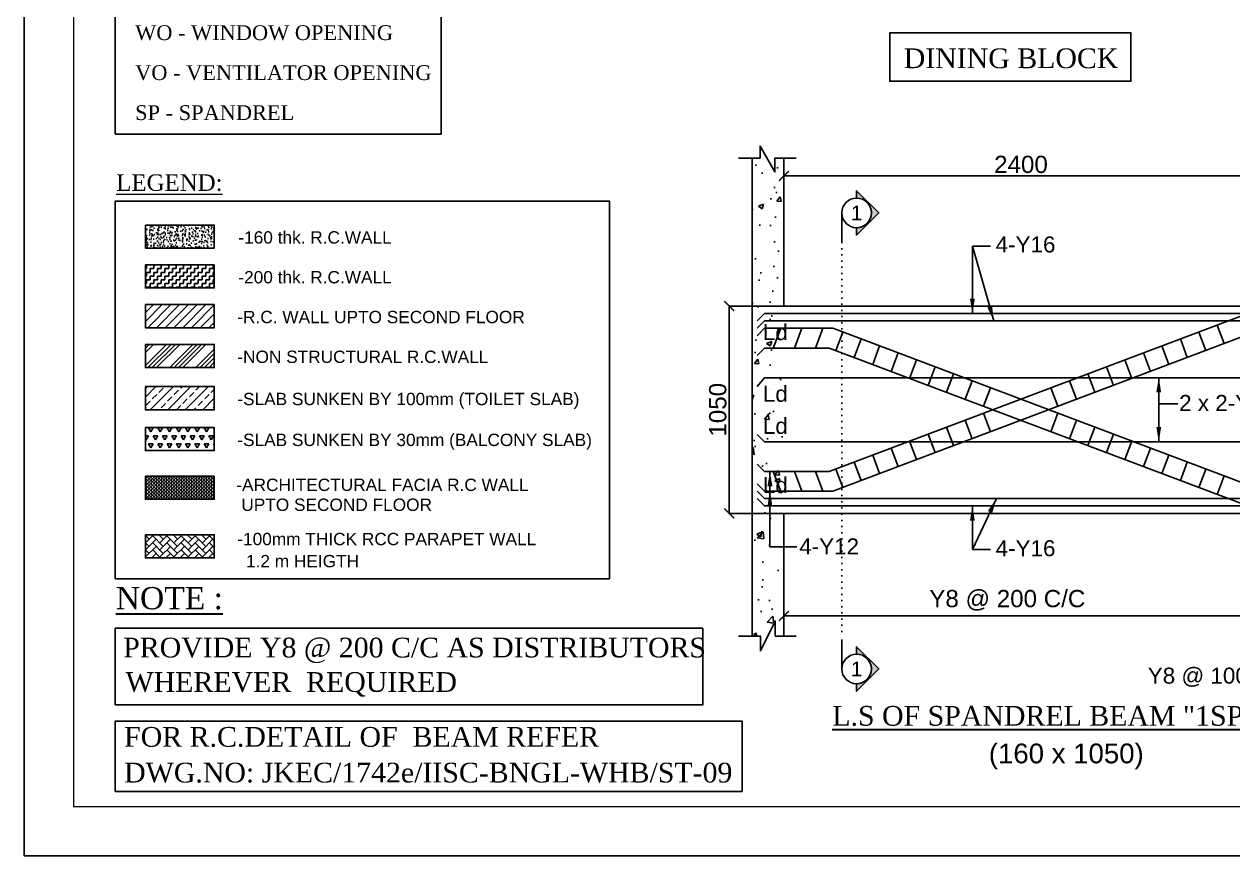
# Model space of a CAD drawing. Header units: inches. Extents: x 278200 to 407749, y -182622 to -96622.
# Drawn here: x 278200 to 302675, y -182622 to -165768 of the extents above; entities that cross this region are included whole.
import ezdxf
from ezdxf.enums import TextEntityAlignment as Align

# ---------------------------------------------------------------- set-up
doc = ezdxf.new("R2010")
doc.units = ezdxf.units.IN
doc.header["$MEASUREMENT"] = 0
doc.linetypes.add('DOT', pattern=[0.25, 0, -0.25])
for name, color, linetype in [('1', 8, 'Continuous'), ('1 SHEET', 7, 'Continuous'), ('160 R.C. WALL HAT', 8, 'Continuous'), ('2', 5, 'Continuous'), ('4', 4, 'Continuous'), ('5', 2, 'Continuous'), ('ARROW', 5, 'Continuous'), ('BAL. PARAPET WALL', 4, 'Continuous'), ('DIM', 251, 'Continuous'), ('NON S.WALL HATCH', 8, 'Continuous'), ('NON STRUC R.C.WALL', 6, 'Continuous'), ('NON.STRUC.R.C.WALLS', 1, 'Continuous'), ('NONSTRUC. WALL', 4, 'Continuous'), ('REINFORCEMENT', 3, 'Continuous'), ('SHEAR WALL', 6, 'Continuous'), ('SHEARWALL HATCH', 8, 'Continuous'), ('STIRRUPS', 3, 'Continuous'), ('SUNKEN', 8, 'Continuous'), ('TEXT-1', 3, 'Continuous')]:
    doc.layers.add(name, color=color, linetype=linetype)
for name, color, linetype, lineweight in [('GRID NO', 4, 'Continuous', 9), ('JKEC COLHAT', 2, 'Continuous', 20), ('text', 4, 'Continuous', 30), ('TEXT1', 3, 'Continuous', 20)]:
    doc.layers.add(name, color=color, linetype=linetype, lineweight=lineweight)
doc.styles.add('1-GROUND FLOOR$0$SANSSERIF', font='sanss___.ttf')
doc.styles.add('T-200', font='arial.ttf', dxfattribs={"height": 300})
doc.styles.add('T200', font='sanss___.ttf', dxfattribs={"height": 275})
doc.styles.add('T300', font='sanss___.ttf', dxfattribs={"height": 350})
doc.styles.add('T400', font='romantic.ttf')
doc.dimstyles.new('SCALE 25', dxfattribs={"dimtxt": 500, "dimasz": 200, "dimexe": 6, "dimexo": 0, "dimgap": 50, "dimtad": 1, "dimdec": 0, "dimlfac": 0.25, "dimrnd": 5, "dimzin": 3, "dimdsep": 46, "dimtxsty": 'T300', "dimblk": 'ARCHTICK', "dimcen": 0.09, "dimclrd": 5, "dimclre": 8, "dimclrt": 1, "dimadec": 0, "dimazin": 0, "dimtfac": 1, "dimtdec": 0, "dimtix": 1, "dimtofl": 0, "dimtmove": 2, "dimatfit": 3, "dimfxl": 1, "dimtolj": 1, "dimtzin": 0, "dimlwd": -1, "dimlwe": -1, "dimarcsym": 0})
doc.dimstyles.new('T200', dxfattribs={"dimtxt": 275, "dimasz": 250, "dimexe": 0, "dimexo": 0, "dimgap": 5, "dimtad": 1, "dimdec": 0, "dimrnd": 5, "dimzin": 0, "dimdsep": 46, "dimtxsty": 'T200', "dimblk": 'ARCHTICK', "dimcen": 300, "dimclrd": 5, "dimclre": 252, "dimclrt": 1, "dimadec": 0, "dimazin": 0, "dimtfac": 50, "dimtdec": 0, "dimtofl": 0, "dimtmove": 2, "dimatfit": 3, "dimfxl": 1, "dimtolj": 1, "dimtzin": 0, "dimarcsym": 2})

# ---------------------------------------------------------------- blocks, each defined once
blk = doc.blocks.new('_ARCHTICK')
at = {"color": 0, "linetype": 'ByBlock', "const_width": 0.15}
blk.add_lwpolyline([(-0.5, -0.5), (0.5, 0.5)], dxfattribs=at)
blk = doc.blocks.new('*D823')
at = {"layer": 'Defpoints', "color": 0}
for p in [(292476, -171482), (293585, -171482), (293585, -175682)]:
    blk.add_point(p, dxfattribs=at)
at = {"layer": 'DIM', "color": 8}
for p, q in [((293585, -171482), (292470, -171482)), ((293585, -175682), (292470, -175682))]:
    blk.add_line(p, q, dxfattribs=at)
at = {"layer": 'DIM', "color": 5}
blk.add_line((292476, -175682), (292476, -171482), dxfattribs=at)
at = {"layer": 'DIM', "color": 5, "xscale": 200, "yscale": 200, "zscale": 200}
for p, rotation in [((292476, -171482), 90), ((292476, -175682), 270)]:
    blk.add_blockref('_ARCHTICK', p, dxfattribs=dict(at, rotation=rotation))
at = {"layer": 'DIM', "color": 1, "insert": (292246, -173582), "char_height": 350, "attachment_point": 5, "rotation": 90, "style": 'T300'}
blk.add_mtext('\\A1;1050', dxfattribs=at)
blk = doc.blocks.new('*D824')
at = {"layer": 'Defpoints', "color": 0}
for p in [(293585, -175682), (303185, -175682), (293585, -177760)]:
    blk.add_point(p, dxfattribs=at)
at = {"layer": 'DIM', "color": 8}
for p, q in [((293585, -175682), (293585, -177766)), ((303185, -175682), (303185, -177766))]:
    blk.add_line(p, q, dxfattribs=at)
at = {"layer": 'DIM', "color": 5}
blk.add_line((303185, -177760), (293585, -177760), dxfattribs=at)
at = {"layer": 'DIM', "color": 5, "xscale": 200, "yscale": 200, "zscale": 200, "rotation": 180}
blk.add_blockref('_ARCHTICK', (293585, -177760), dxfattribs=at)
at = {"layer": 'DIM', "color": 5, "xscale": 200, "yscale": 200, "zscale": 200}
blk.add_blockref('_ARCHTICK', (303185, -177760), dxfattribs=at)
at = {"layer": 'DIM', "color": 1, "insert": (298108, -177444), "char_height": 350, "attachment_point": 5, "style": 'T300'}
blk.add_mtext('\\A1;Y8 @ 200 C/C', dxfattribs=at)
blk = doc.blocks.new('*D825')
at = {"layer": 'Defpoints', "color": 0}
for p in [(293585, -168842), (303185, -168842), (303185, -168842)]:
    blk.add_point(p, dxfattribs=at)
at = {"layer": 'DIM', "color": 8}
for p, q in [((293585, -168842), (293585, -168836)), ((303185, -168842), (303185, -168836))]:
    blk.add_line(p, q, dxfattribs=at)
at = {"layer": 'DIM', "color": 5}
blk.add_line((293585, -168842), (303185, -168842), dxfattribs=at)
at = {"layer": 'DIM', "color": 5, "xscale": 200, "yscale": 200, "zscale": 200, "rotation": 180}
blk.add_blockref('_ARCHTICK', (293585, -168842), dxfattribs=at)
at = {"layer": 'DIM', "color": 5, "xscale": 200, "yscale": 200, "zscale": 200}
blk.add_blockref('_ARCHTICK', (303185, -168842), dxfattribs=at)
at = {"layer": 'DIM', "color": 1, "insert": (298385, -168612), "char_height": 350, "attachment_point": 5, "style": 'T300'}
blk.add_mtext('\\A1;2400', dxfattribs=at)

msp = doc.modelspace()

# ---------------------------------------------------------------- hatches: boundary and pattern name
at = {"layer": '1'}
h = msp.add_hatch(dxfattribs=at)
h.set_pattern_fill('AR-CONC', color=256, scale=150, style=0)
h.set_pattern_definition([(50, (120648.6, -18806.5), (1075.8903, -94.1282), [112.5, -1237.5]), (355, (120648.6, -18806.5), (-208.127, 1128.288), [90, -990]), (100.45144, (120738.3, -18814.3), (867.7633, 1034.16), [95.6103, -1051.713]), (46.1842, (120648.6, -18506.5), (1600.862, -248.279), [168.75, -1856.25]), (96.6356, (120782, -18527.2), (1401.993, 1461.178), [143.416, -1577.571]), (351.1842, (120648.6, -18506.5), (1401.993, 1461.178), [135, -1485]), (21, (120798.6, -18581.5), (895.3606, -603.9283), [112.5, -1237.5]), (326, (120798.6, -18581.5), (364.973, 1087.725), [90, -990]), (71.45144, (120873.2, -18631.8), (1260.3336, 483.7967), [95.6103, -1051.713]), (37.5, (120648.6, -18806.47), (18.2398, 499.3408), [0, -978, 0, -1005, 0, -993.75]), (7.5, (120648.6, -18806.47), (394.6043, 591.6176), [0, -573, 0, -955.5, 0, -378.75]), (327.5, (120314.1, -18806.47), (800.73365, -33.8323), [0, -375, 0, -1170, 0, -1552.5]), (317.5, (120164.1, -18806.5), (874.7793, 150.1575), [0, -487.5, 0, -777, 0, -1102.5])])
h.paths.add_polyline_path([(292944.9, -172202), (292944.9, -178170.1), (293584.9, -178170.1), (293584.9, -172202)])
h.paths.add_polyline_path([(292944.9, -168482), (292944.9, -171682), (293584.9, -171682), (293584.9, -168482)])
h.paths.add_polyline_path([(292944.9, -171682), (292944.9, -172202), (293584.9, -172202), (293584.9, -171682)])
for points in [[(295507, -169593.7), (295057, -170043.7), (295057, -169893.7, 0.4142136), (295357, -169593.7, 0.4142136), (295057, -169293.7), (295057, -169143.7)], [(295507, -178834.9), (295057, -178384.9), (295057, -178534.9, -0.4142136), (295357, -178834.9, -0.4142136), (295057, -179134.9), (295057, -179284.9)]]:
    msp.add_hatch(color=30, dxfattribs=at).paths.add_polyline_path(points)
at = {"layer": '160 R.C. WALL HAT'}
h = msp.add_hatch(dxfattribs=at)
h.set_pattern_fill('AR-CONC', color=256, scale=25)
h.set_pattern_definition([(50, (2621835.85, -257770.34), (179.315046, -15.688034), [18.75, -206.25]), (355, (2621835.85, -257770.34), (-34.687833, 188.048033), [15, -165]), (100.4514445, (2621850.79, -257771.65), (144.627212, 172.359998), [15.935048, -175.285528]), (46.1842, (2621835.85, -257720.34), (266.810333, -41.37982), [28.125, -309.375]), (96.635635, (2621858.08, -257723.8), (233.665486, 243.52965), [23.902586, -262.92844]), (351.184164, (2621835.85, -257720.34), (233.665486, 243.52965), [22.5, -247.5]), (21, (2621860.85, -257732.84), (149.226763, -100.654723), [18.75, -206.25]), (326, (2621860.85, -257732.84), (60.828833, 181.287511), [15, -165]), (71.451445, (2621873.28, -257741.23), (210.055594, 80.632788), [15.935047, -175.285528]), (37.5, (2621835.845, -257770.34), (3.0399638, 83.2234635), [0, -163, 0, -167.5, 0, -165.625]), (7.5, (2621835.845, -257770.34), (65.7673844, 98.602928), [0, -95.5, 0, -159.25, 0, -63.125]), (327.5, (2621780.095, -257770.34), (133.455609, -5.638718), [0, -62.5, 0, -195, 0, -258.75]), (317.5, (2621755.1, -257770.34), (145.7965423, 25.0262456), [0, -81.25, 0, -129.5, 0, -183.75])])
h.paths.add_polyline_path([(280656.4, -169838.9), (282048.5, -169838.9), (282048.5, -170307), (280656.4, -170307)])
at = {"layer": '2'}
h = msp.add_hatch(dxfattribs=at)
h.set_pattern_fill('ZIGZAG', color=256, scale=600, style=0)
h.set_pattern_definition([(0, (275575.794, -18247.8), (75, 75), [75, -75]), (90, (275650.794, -18247.8), (-75, 75), [75, -75])])
h.paths.add_polyline_path([(280656.4, -170645.5), (282048.5, -170645.5), (282048.5, -171113.6), (280656.4, -171113.6)])
at = {"layer": 'BAL. PARAPET WALL'}
h = msp.add_hatch(dxfattribs=at)
h.set_pattern_fill('AR-HBONE', color=256, style=0)
h.set_pattern_definition([(45, (463711.78, 1458.84), (1e-14, 143.684098), [304.8, -101.6]), (135, (463783.62, 1530.68), (1e-14, 143.684098), [304.8, -101.6])])
h.paths.add_polyline_path([(280656.4, -176115.3), (282048.5, -176115.3), (282048.5, -176583.4), (280656.4, -176583.4)])
at = {"layer": 'NON S.WALL HATCH'}
h = msp.add_hatch(dxfattribs=at)
h.set_pattern_fill('SACNCR', color=256, scale=20)
h.set_pattern_definition([(45, (209352.76, -124242.196), (-33.67596, 33.67596), []), (45, (209386.437, -124242.196), (-33.67596, 33.67596), [0, -47.625])])
h.paths.add_polyline_path([(280656.4, -174929), (282048.5, -174929), (282048.5, -175397.1), (280656.4, -175397.1)])
at = {"layer": 'NON STRUC R.C.WALL'}
h = msp.add_hatch(dxfattribs=at)
h.set_pattern_fill('ANSI34', color=1, scale=500)
h.set_pattern_definition([(45, (2633016.65, -261436.27), (-265.16504, 265.16504), []), (45, (2633105.04, -261436.27), (-265.16504, 265.16504), []), (45, (2633193.43, -261436.27), (-265.16504, 265.16504), []), (45, (2633281.8, -261436.27), (-265.16504, 265.16504), [])])
h.paths.add_polyline_path([(280656.4, -172258.8), (282048.5, -172258.8), (282048.5, -172726.8), (280656.4, -172726.8)])
at = {"layer": 'SHEARWALL HATCH'}
h = msp.add_hatch(dxfattribs=at)
h.set_pattern_fill('ANSI31', color=5, scale=1000)
h.set_pattern_definition([(45, (2625571.38, -256847.82), (-88.3883476, 88.3883476), [])])
h.paths.add_polyline_path([(280656.4, -171452.1), (282048.5, -171452.1), (282048.5, -171920.2), (280656.4, -171920.2)])
at = {"layer": 'SUNKEN'}
h = msp.add_hatch(dxfattribs=at)
h.set_pattern_fill('ANSI33', color=256, scale=1000)
h.set_pattern_definition([(45, (2641293.69, -285440.76), (-176.776695, 176.776695), []), (45, (2641470.46, -285440.76), (-176.776695, 176.776695), [125, -62.5])])
h.paths.add_polyline_path([(280656.4, -173113.1), (282048.5, -173113.1), (282048.5, -173581.2), (280656.4, -173581.2)])
h = msp.add_hatch(dxfattribs=at)
h.set_pattern_fill('TRIANG', color=256, scale=500)
h.set_pattern_definition([(60, (2577454.23, -361413.74), (-93.75, 162.379763), [93.75, -93.75]), (120, (2577454.23, -361413.74), (-187.5, 1e-07), [93.75, -93.75]), (0, (2577407.35, -361332.55), (93.75, 162.379763), [93.75, -93.75])])
h.paths.add_polyline_path([(280656.4, -173941.9), (282048.5, -173941.9), (282048.5, -174410), (280656.4, -174410)])

# ---------------------------------------------------------------- linework, layer by layer
at = {"linetype": 'DOT', "ltscale": 500}
msp.add_line((294757, -170193.7), (294757, -178234.9), dxfattribs=at)
at = {"layer": '1', "color": 30}
for p, q in [((294757, -169593.7), (294757, -170193.7)), ((294757, -178834.9), (294757, -178234.9))]:
    msp.add_line(p, q, dxfattribs=at)
at = {"layer": '1', "lineweight": -3, "ltscale": 0.5}
for points in [[(292661.5, -168482), (293101.3, -168482), (293101.3, -168239.5), (293401.3, -168761.5), (293401.3, -168482), (293832.3, -168482)], [(293832.3, -178170.1), (293409.9, -178170.1), (293409.9, -177864.6), (293109.9, -178469.6), (293109.9, -178170.1), (292661.5, -178170.1)]]:
    msp.add_lwpolyline(points, dxfattribs=at)
at = {"layer": '1', "color": 30}
for points in [[(295057, -169893.7), (295057, -170043.7), (295507, -169593.7), (295057, -169143.7), (295057, -169293.7)], [(295057, -178534.9), (295057, -178384.9), (295507, -178834.9), (295057, -179284.9), (295057, -179134.9)]]:
    msp.add_lwpolyline(points, dxfattribs=at)
for centre in [(295057, -169593.7), (295057, -178834.9)]:
    msp.add_circle(centre, 300, dxfattribs=at)
at = {"layer": '2'}
for p, q in [((292944.9, -178170.1), (292944.9, -168482)), ((293584.9, -171482), (293584.9, -168482)), ((303184.9, -171482), (293584.9, -171482)), ((303184.9, -175682), (293584.9, -175682)), ((293584.9, -175682), (293584.9, -178170.1))]:
    msp.add_line(p, q, dxfattribs=at)
at = {"layer": '2', "color": 1}
for points in [[(280045.6, -165499), (286644.3, -165499), (286644.3, -167997), (280045.6, -167997)], [(295726, -165941.8), (300612.2, -165941.8), (300612.2, -166925.6), (295726, -166925.6)], [(280045.6, -179564.3), (291941.2, -179564.3), (291941.2, -178009.6), (280045.6, -178009.6)], [(280045.6, -179889.7), (292736.8, -179889.7), (292736.8, -181316.1), (280045.6, -181316.1)]]:
    msp.add_lwpolyline(points, close=True, dxfattribs=at)
at = {"layer": '2'}
msp.add_lwpolyline([(280045.6, -169357.4), (290055.3, -169357.4), (290055.3, -177007.2), (280045.6, -177007.2)], close=True, dxfattribs=at)
at = {"layer": '4', "color": 1, "ltscale": 0.2}
for points in [[(280656.4, -173113.1), (282048.5, -173113.1), (282048.5, -173581.2), (280656.4, -173581.2)], [(280656.4, -173941.9), (282048.5, -173941.9), (282048.5, -174410), (280656.4, -174410)]]:
    msp.add_lwpolyline(points, close=True, dxfattribs=at)
at = {"layer": '5', "lineweight": -3, "ltscale": 0.5}
for points in [[(293041.7, -174682), (293191.7, -174832), (294503.7, -174832), (305502.3, -170679.2), (305502.3, -170383.5)], [(293041.7, -175082), (293191.7, -175232), (294576.7, -175232), (305643.6, -171053.4), (305643.6, -170757.8)], [(306109.9, -171782), (305959.9, -171632), (293191.7, -171632), (293041.7, -171782)], [(306109.9, -171782), (305959.9, -171632), (293191.7, -171632), (293041.7, -171782)], [(306109.9, -171932), (305959.9, -171782), (293191.7, -171782), (293041.7, -171932)], [(293041.7, -172082), (293191.7, -171932), (294576.7, -171932), (305643.6, -176110.6), (305643.6, -176406.3)], [(293041.7, -172482), (293191.7, -172332), (294503.7, -172332), (305502.3, -176484.9), (305502.3, -176780.5)], [(293041.7, -173110.9), (293191.7, -172932), (305959.9, -172932), (306109.9, -173133.7)], [(293041.7, -174082), (293191.7, -174232), (305959.9, -174232), (306109.9, -174082)], [(293041.7, -175232), (293191.7, -175382), (305959.9, -175382), (306109.9, -175232)], [(293041.7, -175382), (293191.7, -175532), (305959.9, -175532), (306109.9, -175382)]]:
    msp.add_lwpolyline(points, dxfattribs=at)
at = {"layer": 'ARROW'}
msp.add_lwpolyline([(301175.2, -173465.4), (301559.8, -173465.4)], dxfattribs=at)
at = {"layer": 'BAL. PARAPET WALL'}
msp.add_lwpolyline([(280656.4, -176115.3), (282048.5, -176115.3), (282048.5, -176583.4), (280656.4, -176583.4)], close=True, dxfattribs=at)
at = {"layer": 'Defpoints', "ltscale": 0.2}
msp.add_lwpolyline([(278199.9, -182621.9), (400199.9, -182621.9), (400199.9, -96621.9), (278199.9, -96621.9)], close=True, dxfattribs=at)
at = {"layer": 'JKEC COLHAT', "ltscale": 0.2}
msp.add_lwpolyline([(279199.9, -181621.9), (399199.9, -181621.9), (399199.9, -97621.9), (279199.9, -97621.9)], close=True, dxfattribs=at)
at = {"layer": 'NON.STRUC.R.C.WALLS'}
msp.add_lwpolyline([(280656.4, -172258.8), (282048.5, -172258.8), (282048.5, -172726.8), (280656.4, -172726.8)], close=True, dxfattribs=at)
at = {"layer": 'NONSTRUC. WALL'}
msp.add_lwpolyline([(280656.4, -174929), (282048.5, -174929), (282048.5, -175397.1), (280656.4, -175397.1)], close=True, dxfattribs=at)
at = {"layer": 'SHEAR WALL'}
for points in [[(280656.4, -169838.9), (282048.5, -169838.9), (282048.5, -170307), (280656.4, -170307)], [(280656.4, -170645.5), (282048.5, -170645.5), (282048.5, -171113.6), (280656.4, -171113.6)], [(280656.4, -171452.1), (282048.5, -171452.1), (282048.5, -171920.2), (280656.4, -171920.2)]]:
    msp.add_lwpolyline(points, close=True, dxfattribs=at)
at = {"layer": 'STIRRUPS'}
for p, q in [((293369.3, -172332), (293520.3, -171932)), ((293796.8, -172332), (293947.9, -171932)), ((294224.4, -172332), (294375.4, -171932)), ((294633.5, -172381), (294774.8, -172006.8)), ((302127.5, -172381), (301986.2, -172006.8)), ((302501.7, -172239.8), (302360.4, -171865.5)), ((295007.7, -172522.3), (295149, -172148.1)), ((295381.9, -172663.6), (295523.2, -172289.4)), ((301379.1, -172663.6), (301237.8, -172289.4)), ((301753.3, -172522.3), (301612, -172148.1)), ((295756.1, -172804.9), (295897.4, -172430.7)), ((301004.8, -172804.9), (300863.5, -172430.7)), ((296130.3, -172946.2), (296271.6, -172572)), ((296504.5, -173087.5), (296645.8, -172713.3)), ((300256.4, -173087.5), (300115.1, -172713.3)), ((300630.6, -172946.2), (300489.3, -172572)), ((296878.7, -173228.8), (297020, -172854.6)), ((297253, -173370.1), (297394.3, -172995.9)), ((299508, -173370.1), (299366.7, -172995.9)), ((299882.2, -173228.8), (299740.9, -172854.6)), ((297627.2, -173511.4), (297768.5, -173137.2)), ((299133.8, -173511.4), (298992.5, -173137.2)), ((297627.2, -173652.7), (297768.5, -174026.9)), ((299133.8, -173652.7), (298992.5, -174026.9)), ((296878.7, -173935.3), (297020, -174309.5)), ((297253, -173794), (297394.3, -174168.2)), ((299508, -173794), (299366.7, -174168.2)), ((299882.2, -173935.3), (299740.9, -174309.5)), ((296130.3, -174217.9), (296271.6, -174592.1)), ((296504.5, -174076.6), (296645.8, -174450.8)), ((300256.4, -174076.6), (300115.1, -174450.8)), ((300630.6, -174217.9), (300489.3, -174592.1)), ((295381.9, -174500.5), (295523.2, -174874.7)), ((295756.1, -174359.2), (295897.4, -174733.4)), ((301004.8, -174359.2), (300863.5, -174733.4)), ((301379.1, -174500.5), (301237.8, -174874.7)), ((295007.7, -174641.8), (295149, -175016)), ((301753.3, -174641.8), (301612, -175016)), ((293369.3, -174832), (293520.3, -175232)), ((293796.8, -174832), (293947.9, -175232)), ((294224.4, -174832), (294375.4, -175232)), ((294633.5, -174783.1), (294774.8, -175157.3)), ((302127.5, -174783.1), (301986.2, -175157.3)), ((302501.7, -174924.3), (302360.4, -175298.6))]:
    msp.add_line(p, q, dxfattribs=at)

# ---------------------------------------------------------------- texts
at = {"layer": '1 SHEET', "color": 4, "ltscale": 7, "style": 'T400'}
msp.add_text('DINING BLOCK', height=400, dxfattribs=at).set_placement((296010.9, -166659.7))
at = {"layer": 'GRID NO', "style": 'T-200'}
for p in [(295057, -169593.7), (295057, -178834.9)]:
    msp.add_text('1', height=300, dxfattribs=at).set_placement(p, align=Align.MIDDLE)
at = {"layer": 'REINFORCEMENT', "style": 'T300'}
for s, p in [('4-Y16', (298477.5, -170232.2)), ('2 x 2-Y12', (302558.7, -173444.2)), ('4-Y16', (298477.5, -176388.6))]:
    msp.add_text(s, height=325, dxfattribs=at).set_placement(p, align=Align.MIDDLE_CENTER)
msp.add_text('Y8 @ 100 C/C(TYP)', height=325, dxfattribs=at).set_placement((300952.6, -179132.4))
at = {"layer": 'text', "color": 4, "style": 'T400'}
msp.add_text('%%UNOTE :', height=450, dxfattribs=at).set_placement((280054.5, -177624.9))
at = {"layer": 'text', "color": 3, "style": 'T400'}
for s, p in [('PROVIDE Y8 @ 200 C/C AS DISTRIBUTORS', (280205.1, -178601.2)), (' WHEREVER  REQUIRED', (280100.9, -179299.4)), ('FOR R.C.DETAIL OF  BEAM REFER', (280224, -180410.9)), ('DWG.NO: JKEC/1742e/IISC-BNGL-WHB/ST-09 ', (280224, -181135.2))]:
    msp.add_text(s, height=400, dxfattribs=at).set_placement(p)
at = {"layer": 'text', "style": 'T400'}
msp.add_text('%%UL.S OF SPANDREL BEAM "1SP1"', height=400, dxfattribs=at).set_placement((298999.3, -179784.6), align=Align.MIDDLE_CENTER)
at = {"layer": 'text', "color": 6, "style": 'T300'}
msp.add_text('(160 x 1050)', height=400, dxfattribs=at).set_placement((299302.2, -180546.8), align=Align.MIDDLE_CENTER)
at = {"layer": 'TEXT-1', "color": 6, "style": 'T300'}
for p in [(293410.8, -172009), (293410.8, -173258.8), (293410.8, -173909.5), (293410.8, -175108.2)]:
    msp.add_text('Ld', height=325, dxfattribs=at).set_placement(p, align=Align.MIDDLE_CENTER)
at = {"layer": 'TEXT-1', "color": 4, "style": 'T300'}
msp.add_text('4-Y12', height=325, dxfattribs=at).set_placement((294500.1, -176351.6), align=Align.MIDDLE_CENTER)
at = {"layer": 'TEXT1'}
for s, height, style, p in [('WO - WINDOW OPENING ', 300, 'T400', (280447.1, -166090.4)), ('VO - VENTILATOR OPENING ', 300, 'T400', (280447.1, -166900.5)), ('SP - SPANDREL', 300, 'T400', (280447.1, -167710.7)), ('-160 thk. R.C.WALL', 250, '1-GROUND FLOOR$0$SANSSERIF', (282537.2, -170214.5)), ('-200 thk. R.C.WALL', 250, '1-GROUND FLOOR$0$SANSSERIF', (282537.2, -171021.1)), ('-R.C. WALL UPTO SECOND FLOOR ', 250, '1-GROUND FLOOR$0$SANSSERIF', (282515.9, -171827.7)), ('-NON STRUCTURAL R.C.WALL', 250, '1-GROUND FLOOR$0$SANSSERIF', (282515.9, -172634.3)), ('-SLAB SUNKEN BY 100mm (TOILET SLAB)', 250, '1-GROUND FLOOR$0$SANSSERIF', (282515.9, -173488.7)), ('-SLAB SUNKEN BY 30mm (BALCONY SLAB)', 250, '1-GROUND FLOOR$0$SANSSERIF', (282515.9, -174317.5)), ('-ARCHITECTURAL FACIA R.C WALL', 250, '1-GROUND FLOOR$0$SANSSERIF', (282495.7, -175228.6)), ('UPTO SECOND FLOOR', 250, '1-GROUND FLOOR$0$SANSSERIF', (282596.9, -175632.2)), ('-100mm THICK RCC PARAPET WALL', 250, '1-GROUND FLOOR$0$SANSSERIF', (282515.9, -176326.5)), ('1.2 m HEIGTH', 250, '1-GROUND FLOOR$0$SANSSERIF', (282692.1, -176774.5))]:
    msp.add_text(s, height=height, dxfattribs=dict(at, style=style)).set_placement(p)
at = {"layer": 'TEXT1', "color": 3, "style": 'T400'}
msp.add_text('%%ULEGEND:', height=333.33, dxfattribs=at).set_placement((280063.5, -169145.8))

# ---------------------------------------------------------------- dimensions: what is measured, and where the dimension line sits
at = {"layer": 'DIM'}
dim = msp.add_linear_dim(base=(303184.9, -168842.5), p1=(293584.9, -168842.5), p2=(303184.9, -168842.5), dimstyle='SCALE 25', override={"dimpost": '\\X'}, dxfattribs=at)
dim.commit()
dim.dimension.update_dxf_attribs({"geometry": '*D825', "text_midpoint": (298384.9, -168612.2)})
dim = msp.add_linear_dim(base=(292476.3, -171482), p1=(293584.9, -175682), p2=(293584.9, -171482), angle=90, dimstyle='SCALE 25', override={"dimpost": '\\X'}, dxfattribs=at)
dim.commit()
dim.dimension.update_dxf_attribs({"geometry": '*D823', "text_midpoint": (292246, -173582)})
dim = msp.add_linear_dim(base=(293584.9, -177759.7), p1=(303184.9, -175682), p2=(293584.9, -175682), text='Y8 @ 200 C/C', dimstyle='SCALE 25', override={"dimpost": '\\X'}, dxfattribs=at)
dim.commit()
dim.dimension.update_dxf_attribs({"geometry": '*D824', "text_midpoint": (298107.8, -177444.5), "dimtype": 160})

# ---------------------------------------------------------------- leaders
at = {"layer": 'ARROW'}
for points in [[(297400.8, -171632), (297400.8, -170265.1), (297769.7, -170265.1)], [(297836.1, -171782), (297400.8, -170265.1), (297769.7, -170265.1)], [(301175.2, -174232), (301175.2, -172932)], [(301175.2, -172932), (301175.2, -174232)], [(293301, -174832), (293301, -176357.3), (293842.7, -176357.3)], [(293301, -175232), (293301, -176357.3), (293842.7, -176357.3)], [(297887.8, -175382), (297400.8, -176411.7), (297769.7, -176411.7)], [(297400.8, -175532), (297400.8, -176411.7), (297769.7, -176411.7)]]:
    msp.add_leader(points, dimstyle='T200', override={"dimasz": 300, "dimfxl": 1.25, "dimarcsym": 1}, dxfattribs=at)

doc.saveas('drawing.dxf')
